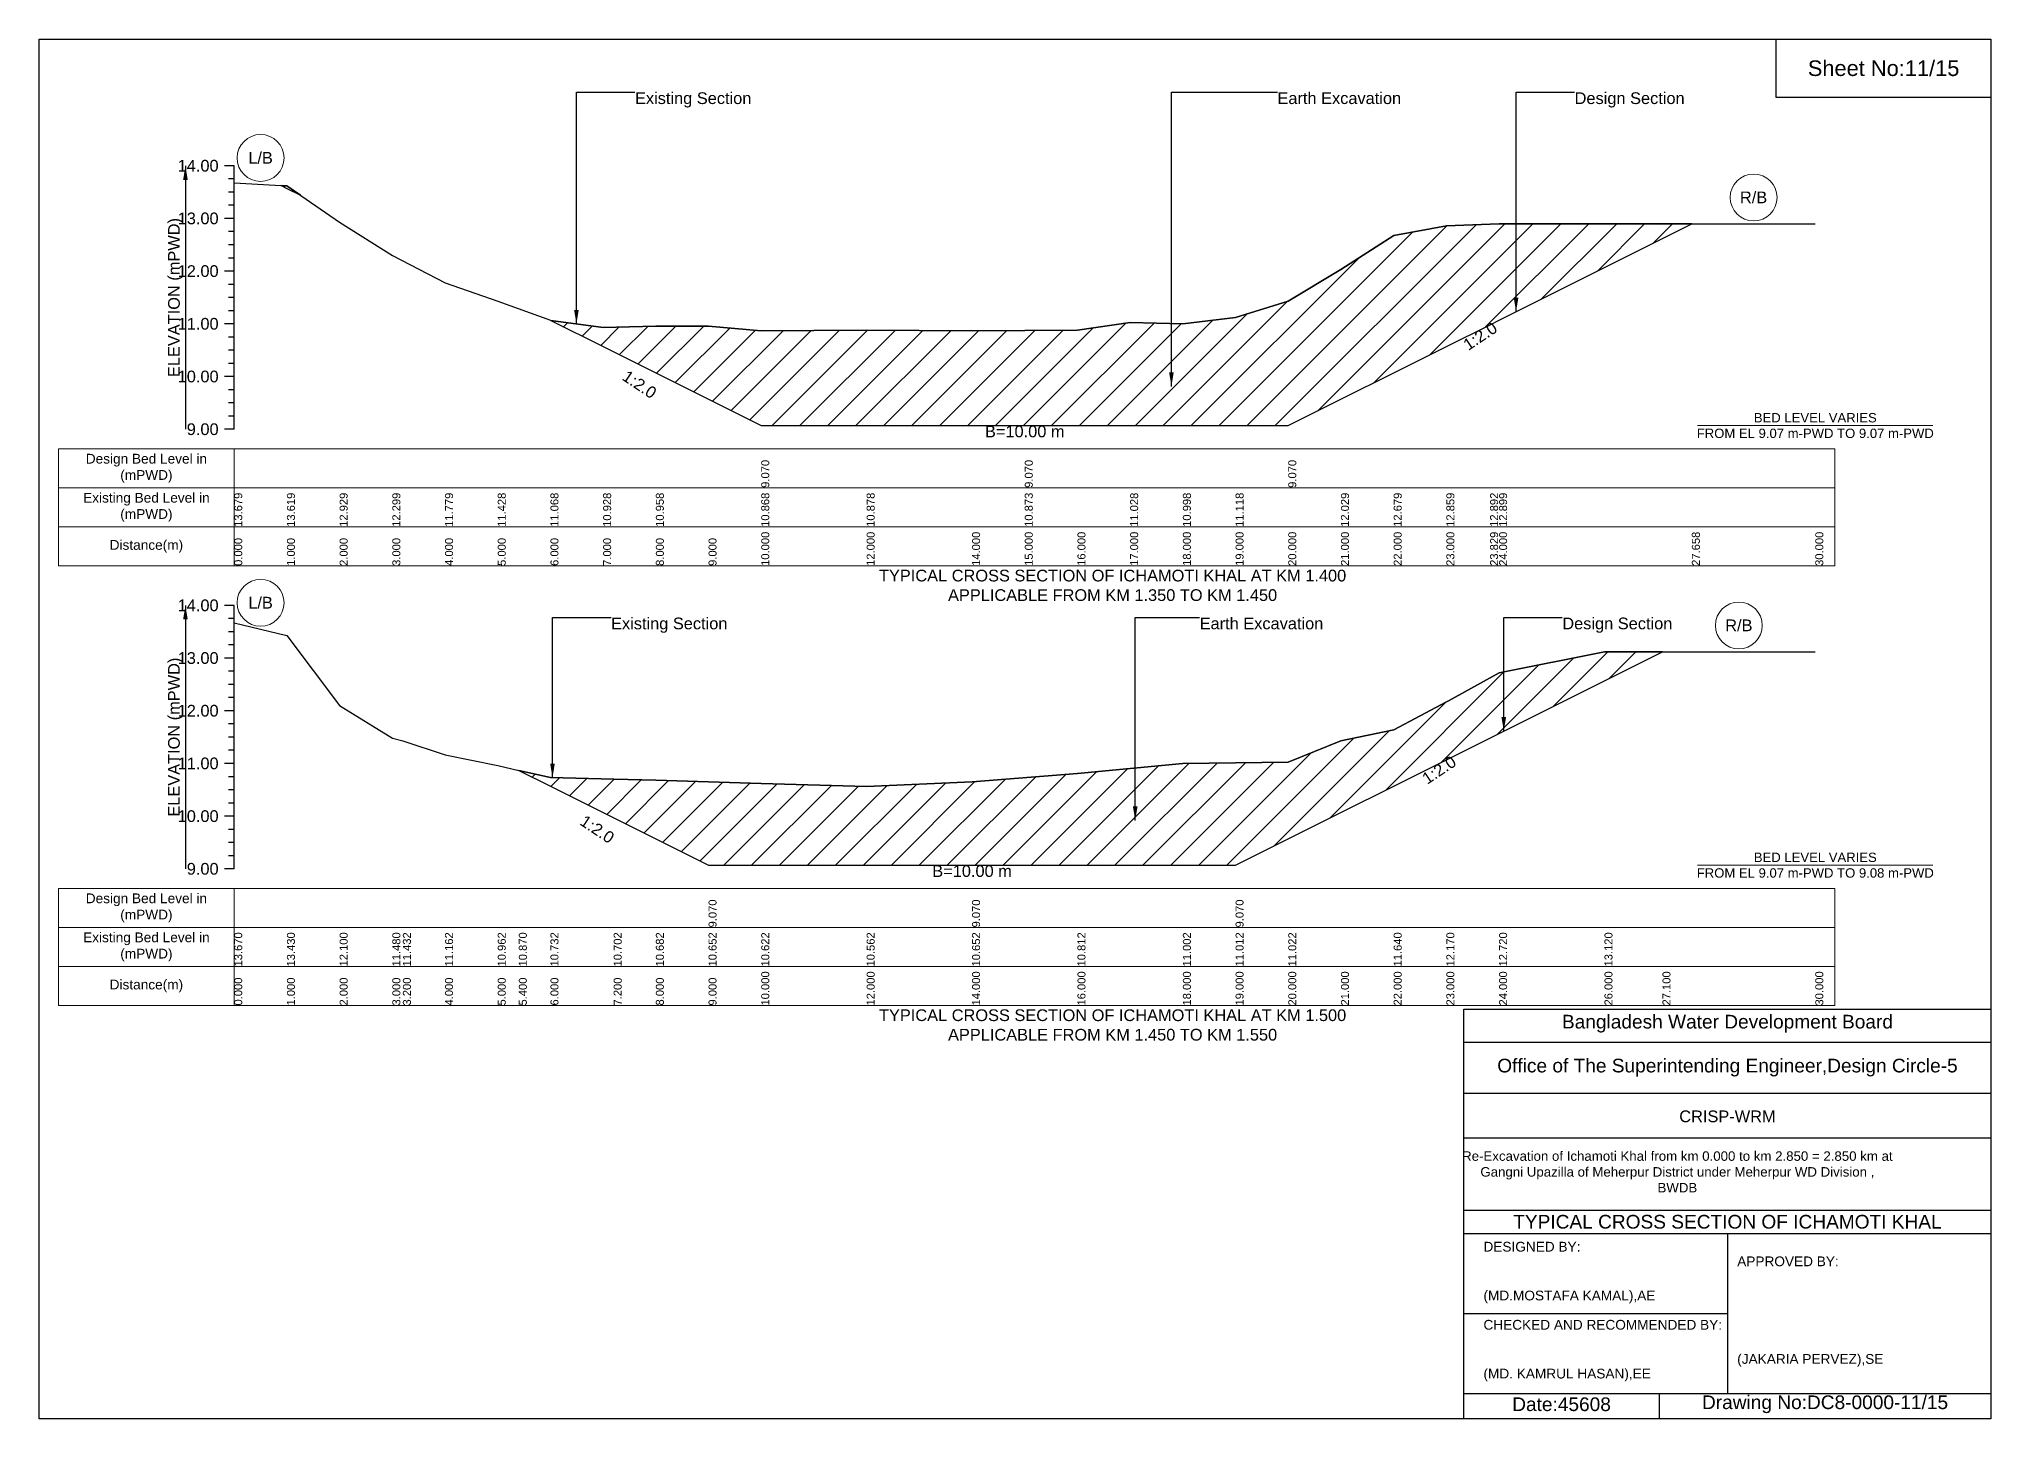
# Model space of a CAD drawing. Header units: inches. Extents: x 91000 to 258649, y -5656 to 4.
# Drawn here: x 200000 to 208000, y -5656 to 0 of the extents above; entities that cross this region are included whole.
import ezdxf

# ---------------------------------------------------------------- set-up
doc = ezdxf.new("R2010")
doc.units = ezdxf.units.IN
doc.header["$LTSCALE"] = 7
doc.header["$MEASUREMENT"] = 0
for name, color, linetype, lineweight in [('Cross section Data Border', 7, 'Continuous', 9), ('Cross Section Labels', 7, 'Continuous', 9), ('Existing_Bed_Level for Xsection', 7, 'Continuous', 25)]:
    doc.layers.add(name, color=color, linetype=linetype, lineweight=lineweight)
doc.styles.get("Standard").update_dxf_attribs({"font": 'arial.ttf'})
doc.dimstyles.get("Standard").update_dxf_attribs({"dimtxt": 0.18, "dimasz": 0.18, "dimexe": 0.18, "dimexo": 0.0625, "dimgap": 0.09, "dimtad": 0, "dimtih": 1, "dimtoh": 1, "dimdec": 4, "dimzin": 0, "dimdsep": 46, "dimtxsty": 'Standard', "dimcen": 0.09, "dimadec": 0, "dimazin": 0, "dimtfac": 1, "dimtdec": 4, "dimtofl": 0, "dimtmove": 0, "dimatfit": 3, "dimfxl": 1, "dimtolj": 1, "dimtzin": 0, "dimarcsym": 0})

msp = doc.modelspace()

# ---------------------------------------------------------------- hatches: boundary and pattern name
at = {"layer": 'Existing_Bed_Level for Xsection'}
h = msp.add_hatch(dxfattribs=at)
h.set_pattern_fill('ANSI31', color=256, scale=648, style=0)
h.paths.add_polyline_path([(200991.9, -600.3), (201016, -612.4), (201071.7, -640.2), (201016, -601.8)])
h = msp.add_hatch(dxfattribs=at)
h.set_pattern_fill('ANSI31', color=256, scale=648, style=0)
h.paths.add_polyline_path([(202097.2, -1153), (202312, -1260.4), (202528, -1368.4), (202528.6, -1368.7), (202744, -1476.4), (202960, -1584.4), (203392, -1584.4), (203824, -1584.4), (204040, -1584.4), (204256, -1584.4), (204472, -1584.4), (204688, -1584.4), (204904, -1584.4), (205120, -1584.4), (205336, -1476.4), (205552, -1368.4), (205768, -1260.4), (205947.1, -1170.8), (205984, -1152.4), (206774.1, -757.3), (205984, -757.3), (205947.1, -758.8), (205768, -765.9), (205552, -804.8), (205336, -945.2), (205120, -1075), (204904, -1142), (204688, -1167.9), (204472, -1161.4), (204256, -1193.8), (204040, -1194.9), (203824, -1196), (203392, -1193.8), (202960, -1196), (202744, -1176.6), (202528.6, -1176.6), (202528, -1176.6), (202312, -1183)])
h = msp.add_hatch(dxfattribs=at)
h.set_pattern_fill('ANSI31', color=256, scale=648, style=0)
h.paths.add_polyline_path([(201966.4, -2997.5), (202096, -3062.3), (202355.2, -3191.9), (202528, -3278.3), (202744, -3386.3), (202960, -3386.3), (203392, -3386.3), (203824, -3386.3), (204256, -3386.3), (204688, -3386.3), (204904, -3386.3), (205120, -3278.3), (205336, -3170.3), (205552, -3062.3), (205768, -2954.3), (205778.8, -2948.9), (205984, -2846.3), (206416, -2630.3), (206653.6, -2511.5), (206416, -2511.5), (205984, -2597.9), (205778.8, -2710.7), (205768, -2716.7), (205552, -2831.2), (205336, -2876.1), (205120, -2964.6), (204904, -2966.8), (204688, -2969), (204256, -3010), (203824, -3044.6), (203392, -3064), (202960, -3051), (202744, -3044.6), (202528, -3038.1), (202355.2, -3033.8), (202096, -3027.3)])

# ---------------------------------------------------------------- linework, layer by layer
for points in [[(200000, 0), (208000, 0), (208000, -5656), (200000, -5656)], [(207120, 0), (208000, 0), (208000, -240), (207120, -240)]]:
    msp.add_lwpolyline(points, close=True)
for points in [[(205840, -5656), (205840, -3976), (208000, -3976)], [(205840, -4112), (208000, -4112)], [(205840, -4320), (208000, -4320)], [(205840, -4504), (208000, -4504)], [(205840, -4800), (208000, -4800)], [(205840, -4896), (208000, -4896)], [(206920, -4896), (206920, -5552)], [(205840, -5224), (206920, -5224)], [(205840, -5552), (208000, -5552)], [(206640, -5552), (206640, -5656)]]:
    msp.add_lwpolyline(points)
at = {"layer": 'Cross section Data Border'}
for points in [[(200080, -1679.5), (207360, -1679.5), (207360, -2159.5), (200080, -2159.5)], [(200080, -3481.4), (207360, -3481.4), (207360, -3961.4), (200080, -3961.4)]]:
    msp.add_lwpolyline(points, close=True, dxfattribs=at)
for points in [[(200800, -1679.5), (200800, -2159.5)], [(200080, -1839.5), (207360, -1839.5)], [(200080, -1999.5), (207360, -1999.5)], [(200800, -3481.4), (200800, -3961.4)], [(200080, -3641.4), (207360, -3641.4)], [(200080, -3801.4), (207360, -3801.4)]]:
    msp.add_lwpolyline(points, dxfattribs=at)
at = {"layer": 'Cross Section Labels'}
for points in [[(206797.8, -1584.4), (207762.2, -1584.4)], [(206797.8, -3386.3), (207762.2, -3386.3)]]:
    msp.add_lwpolyline(points, dxfattribs=at)
for centre in [(200908, -487.3), (207027.1, -649.3), (200908, -2310.6), (206966.8, -2403.5)]:
    msp.add_circle(centre, 96, dxfattribs=at)
at = {"layer": 'Existing_Bed_Level for Xsection'}
for points in [[(200800, -519.5), (200760, -519.5)], [(200800, -1599.5), (200800, -1383.5), (200800, -1167.5), (200800, -951.5), (200800, -735.5), (200800, -519.5)], [(200800, -573.5), (200776, -573.5)], [(200800, -627.5), (200776, -627.5)], [(200800, -588.8), (201016, -601.8), (201232, -750.8), (201448, -886.9), (201664, -999.2), (201880, -1075), (202096, -1152.8), (202097.2, -1153), (202312, -1183), (202528, -1176.6), (202528.6, -1176.6), (202744, -1176.6), (202960, -1196), (202960, -1196), (203392, -1193.8), (203824, -1196), (204040, -1194.9), (204040, -1194.9), (204256, -1193.8), (204472, -1161.4), (204688, -1167.9), (204904, -1142), (205120, -1075), (205120, -1075), (205336, -945.2), (205552, -804.8), (205768, -765.9), (205947.1, -758.8), (205984, -757.3), (206774.1, -757.3), (207280, -757.3)], [(200800, -681.5), (200776, -681.5)], [(200800, -735.5), (200760, -735.5)], [(200800, -789.5), (200776, -789.5)], [(200800, -843.5), (200776, -843.5)], [(200800, -951.5), (200760, -951.5)], [(200800, -897.5), (200776, -897.5)], [(200800, -1005.5), (200776, -1005.5)], [(200800, -1059.5), (200776, -1059.5)], [(200800, -1113.5), (200776, -1113.5)], [(200800, -1167.5), (200760, -1167.5)], [(200800, -1221.5), (200776, -1221.5)], [(200800, -1275.5), (200776, -1275.5)], [(200800, -1329.5), (200776, -1329.5)], [(200800, -1383.5), (200760, -1383.5)], [(200800, -1437.5), (200776, -1437.5)], [(200800, -1491.5), (200776, -1491.5)], [(200800, -1599.5), (200760, -1599.5)], [(200800, -1545.5), (200776, -1545.5)], [(200800, -2321.4), (200760, -2321.4)], [(200800, -2375.4), (200776, -2375.4)], [(200800, -3401.4), (200800, -3185.4), (200800, -2969.4), (200800, -2753.4), (200800, -2537.4), (200800, -2321.4)], [(200800, -2392.7), (201016, -2444.5), (201232, -2731.8), (201448, -2865.7), (201491.2, -2876.1), (201664, -2934.4), (201880, -2977.6), (201966.4, -2997.5), (202096, -3027.3), (202355.2, -3033.8), (202528, -3038.1), (202744, -3044.6), (202744, -3044.6), (202960, -3051), (203392, -3064), (203824, -3044.6), (203824, -3044.6), (204256, -3010), (204688, -2969), (204904, -2966.8), (204904, -2966.8), (205120, -2964.6), (205336, -2876.1), (205552, -2831.2), (205768, -2716.7), (205778.8, -2710.7), (205984, -2597.9), (206416, -2511.5), (206653.6, -2511.5), (207280, -2511.5)], [(200800, -2429.4), (200776, -2429.4)], [(200800, -2537.4), (200760, -2537.4)], [(200800, -2483.4), (200776, -2483.4)], [(200800, -2591.4), (200776, -2591.4)], [(200800, -2645.4), (200776, -2645.4)], [(200800, -2699.4), (200776, -2699.4)], [(200800, -2753.4), (200760, -2753.4)], [(200800, -2807.4), (200776, -2807.4)], [(200800, -2861.4), (200776, -2861.4)], [(200800, -2915.4), (200776, -2915.4)], [(200800, -2969.4), (200760, -2969.4)], [(200800, -3023.4), (200776, -3023.4)], [(200800, -3077.4), (200776, -3077.4)], [(200800, -3185.4), (200760, -3185.4)], [(200800, -3131.4), (200776, -3131.4)], [(200800, -3239.4), (200776, -3239.4)], [(200800, -3293.4), (200776, -3293.4)], [(200800, -3347.4), (200776, -3347.4)], [(200800, -3401.4), (200760, -3401.4)]]:
    msp.add_lwpolyline(points, dxfattribs=at)
for points in [[(200991.9, -600.3), (201016, -612.4), (201071.7, -640.2), (201016, -601.8)], [(202097.2, -1153), (202097.2, -1153), (202312, -1260.4), (202528, -1368.4), (202528.6, -1368.7), (202744, -1476.4), (202960, -1584.4), (202960, -1584.4), (203392, -1584.4), (203824, -1584.4), (204040, -1584.4), (204040, -1584.4), (204256, -1584.4), (204472, -1584.4), (204688, -1584.4), (204904, -1584.4), (205120, -1584.4), (205120, -1584.4), (205336, -1476.4), (205552, -1368.4), (205768, -1260.4), (205947.1, -1170.8), (205984, -1152.4), (206774.1, -757.3), (206774.1, -757.3), (206774.1, -757.3), (205984, -757.3), (205947.1, -758.8), (205768, -765.9), (205552, -804.8), (205336, -945.2), (205120, -1075), (205120, -1075), (204904, -1142), (204688, -1167.9), (204472, -1161.4), (204256, -1193.8), (204040, -1194.9), (204040, -1194.9), (203824, -1196), (203392, -1193.8), (202960, -1196), (202960, -1196), (202744, -1176.6), (202528.6, -1176.6), (202528, -1176.6), (202312, -1183), (202097.2, -1153)], [(201966.4, -2997.5), (201966.4, -2997.5), (202096, -3062.3), (202355.2, -3191.9), (202528, -3278.3), (202744, -3386.3), (202744, -3386.3), (202960, -3386.3), (203392, -3386.3), (203824, -3386.3), (203824, -3386.3), (204256, -3386.3), (204688, -3386.3), (204904, -3386.3), (204904, -3386.3), (205120, -3278.3), (205336, -3170.3), (205552, -3062.3), (205768, -2954.3), (205778.8, -2948.9), (205984, -2846.3), (206416, -2630.3), (206653.6, -2511.5), (206653.6, -2511.5), (206653.6, -2511.5), (206416, -2511.5), (205984, -2597.9), (205778.8, -2710.7), (205768, -2716.7), (205552, -2831.2), (205336, -2876.1), (205120, -2964.6), (204904, -2966.8), (204904, -2966.8), (204688, -2969), (204256, -3010), (203824, -3044.6), (203824, -3044.6), (203392, -3064), (202960, -3051), (202744, -3044.6), (202744, -3044.6), (202528, -3038.1), (202355.2, -3033.8), (202096, -3027.3), (201966.4, -2997.5)]]:
    msp.add_lwpolyline(points, close=True, dxfattribs=at)

# ---------------------------------------------------------------- texts
at = {"attachment_point": 5}
for s, insert, char_height in [('Sheet No:11/15', (207560, -120), 64), ('Bangladesh Water Development Board', (206920, -4036), 56), ('Office of The Superintending Engineer,Design Circle-5', (206920, -4216), 56)]:
    msp.add_mtext(s, dxfattribs=dict(at, insert=insert, char_height=char_height))
for s, insert, char_height, width, attachment_point in [('CRISP-WRM', (206920, -4416), 48, 2240, 5), ('Re-Excavation of Ichamoti Khal from km 0.000 to km 2.850 = 2.850 km at^JGangni Upazilla of Meherpur District under Meherpur WD Division ,^JBWDB', (206714.8, -4643.3), 38.88, 1749.6, 5), ('TYPICAL CROSS SECTION OF ICHAMOTI KHAL', (206920, -4848), 56, 2240, 5), ('DESIGNED BY:^J^J^J(MD.MOSTAFA KAMAL),AE', (205920, -5056), 40, 1120, 4), ('APPROVED BY:^J^J^J^J^J^J(JAKARIA PERVEZ),SE', (206960, -5216), 40, 1120, 4), ('CHECKED AND RECOMMENDED BY:^J^J^J(MD. KAMRUL HASAN),EE', (205920, -5376), 40, 1120, 4), ('Date:45608', (206240, -5596), 56, 1120, 5), ('Drawing No:DC8-0000-11/15', (207320, -5596), 56, 1760, 5)]:
    msp.add_mtext(s, dxfattribs=dict(insert=insert, char_height=char_height, width=width, attachment_point=attachment_point))
at = {"layer": 'Cross section Data Border', "char_height": 40, "width": 640, "attachment_point": 5}
for s, insert in [('Design Bed Level in (mPWD)', (200440, -1759.5)), ('Existing Bed Level in (mPWD)', (200440, -1919.5)), ('Distance(m)', (200440, -2079.5)), ('Design Bed Level in (mPWD)', (200440, -3561.4)), ('Existing Bed Level in (mPWD)', (200440, -3721.4)), ('Distance(m)', (200440, -3881.4))]:
    msp.add_mtext(s, dxfattribs=dict(at, insert=insert))
at = {"layer": 'Cross Section Labels'}
for s, insert, char_height, attachment_point in [('Existing Section', (202442.5, -218.4), 48, 1), ('Earth Excavation', (205075.7, -218.4), 48, 1), ('Design Section', (206293.6, -218.4), 48, 1), ('L/B', (200908, -487.3), 48, 5), ('R/B', (207027.1, -649.3), 48, 5), ('B=10.00 m', (204040, -1584.4), 48, 2), ('BED LEVEL VARIES ^JFROM EL 9.07 m-PWD TO 9.07 m-PWD', (207280, -1584.4), 38.4, 5), ('TYPICAL CROSS SECTION OF ICHAMOTI KHAL AT KM 1.400^JAPPLICABLE FROM KM 1.350 TO KM 1.450', (204400, -2239.5), 48, 5), ('L/B', (200908, -2310.6), 48, 5), ('Existing Section', (202344.4, -2371.3), 48, 1), ('Earth Excavation', (204756.8, -2371.3), 48, 1), ('Design Section', (206243.2, -2371.3), 48, 1), ('R/B', (206966.8, -2403.5), 48, 5), ('BED LEVEL VARIES ^JFROM EL 9.07 m-PWD TO 9.08 m-PWD', (207280, -3386.3), 38.4, 5), ('B=10.00 m', (203824, -3386.3), 48, 2), ('TYPICAL CROSS SECTION OF ICHAMOTI KHAL AT KM 1.500^JAPPLICABLE FROM KM 1.450 TO KM 1.550', (204400, -4041.4), 48, 5)]:
    msp.add_mtext(s, dxfattribs=dict(at, insert=insert, char_height=char_height, attachment_point=attachment_point))
at = {"layer": 'Cross Section Labels', "char_height": 48, "attachment_point": 2}
for insert, rotation in [((205893.1, -1197.8), 33.69007), ((202474.6, -1395.7), 326.30993), ((205724.8, -2975.9), 33.69007), ((202301.2, -3218.9), 326.30993)]:
    msp.add_mtext('1:2.0', dxfattribs=dict(at, insert=insert, rotation=rotation))
at = {"layer": 'Existing_Bed_Level for Xsection', "char_height": 48, "attachment_point": 6}
for s, insert in [('14.00', (200736, -519.5)), ('13.00', (200736, -735.5)), ('12.00', (200736, -951.5)), ('11.00', (200736, -1167.5)), ('10.00', (200736, -1383.5)), ('9.00', (200736, -1599.5)), ('14.00', (200736, -2321.4)), ('13.00', (200736, -2537.4)), ('12.00', (200736, -2753.4)), ('11.00', (200736, -2969.4)), ('10.00', (200736, -3185.4)), ('9.00', (200736, -3401.4))]:
    msp.add_mtext(s, dxfattribs=dict(at, insert=insert))
at = {"layer": 'Existing_Bed_Level for Xsection', "rotation": 90}
for s, insert, char_height, attachment_point in [('ELEVATION (mPWD)', (200560, -1059.5), 48, 5), ('9.070', (202960, -1839.5), 32.8, 1), ('9.070', (204040, -1839.5), 32.8, 1), ('9.070', (205120, -1839.5), 32.8, 1), ('13.679', (200800, -1999.5), 32.8, 1), ('13.619', (201016, -1999.5), 32.8, 1), ('12.929', (201232, -1999.5), 32.8, 1), ('12.299', (201448, -1999.5), 32.8, 1), ('11.779', (201664, -1999.5), 32.8, 1), ('11.428', (201880, -1999.5), 32.8, 1), ('11.068', (202096, -1999.5), 32.8, 1), ('10.928', (202312, -1999.5), 32.8, 1), ('10.958', (202528, -1999.5), 32.8, 1), ('10.868', (202960, -1999.5), 32.8, 1), ('10.878', (203392, -1999.5), 32.8, 1), ('10.873', (204040, -1999.5), 32.8, 1), ('11.028', (204472, -1999.5), 32.8, 1), ('10.998', (204688, -1999.5), 32.8, 1), ('11.118', (204904, -1999.5), 32.8, 1), ('12.029', (205336, -1999.5), 32.8, 1), ('12.679', (205552, -1999.5), 32.8, 1), ('12.859', (205768, -1999.5), 32.8, 1), ('12.892', (205947.1, -1999.5), 32.8, 1), ('12.899', (205984, -1999.5), 32.8, 1), ('0.000', (200800, -2159.5), 32.8, 1), ('1.000', (201016, -2159.5), 32.8, 1), ('2.000', (201232, -2159.5), 32.8, 1), ('3.000', (201448, -2159.5), 32.8, 1), ('4.000', (201664, -2159.5), 32.8, 1), ('5.000', (201880, -2159.5), 32.8, 1), ('6.000', (202096, -2159.5), 32.8, 1), ('7.000', (202312, -2159.5), 32.8, 1), ('8.000', (202528, -2159.5), 32.8, 1), ('9.000', (202744, -2159.5), 32.8, 1), ('10.000', (202960, -2159.5), 32.8, 1), ('12.000', (203392, -2159.5), 32.8, 1), ('14.000', (203824, -2159.5), 32.8, 1), ('15.000', (204040, -2159.5), 32.8, 1), ('16.000', (204256, -2159.5), 32.8, 1), ('17.000', (204472, -2159.5), 32.8, 1), ('18.000', (204688, -2159.5), 32.8, 1), ('19.000', (204904, -2159.5), 32.8, 1), ('20.000', (205120, -2159.5), 32.8, 1), ('21.000', (205336, -2159.5), 32.8, 1), ('22.000', (205552, -2159.5), 32.8, 1), ('23.000', (205768, -2159.5), 32.8, 1), ('23.829', (205947.1, -2159.5), 32.8, 1), ('24.000', (205984, -2159.5), 32.8, 1), ('27.658', (206774.1, -2159.5), 32.8, 1), ('30.000', (207280, -2159.5), 32.8, 1), ('ELEVATION (mPWD)', (200560, -2861.4), 48, 5), ('9.070', (202744, -3641.4), 32.8, 1), ('9.070', (203824, -3641.4), 32.8, 1), ('9.070', (204904, -3641.4), 32.8, 1), ('13.670', (200800, -3801.4), 32.8, 1), ('13.430', (201016, -3801.4), 32.8, 1), ('12.100', (201232, -3801.4), 32.8, 1), ('11.480', (201448, -3801.4), 32.8, 1), ('11.432', (201491.2, -3801.4), 32.8, 1), ('11.162', (201664, -3801.4), 32.8, 1), ('10.962', (201880, -3801.4), 32.8, 1), ('10.870', (201966.4, -3801.4), 32.8, 1), ('10.732', (202096, -3801.4), 32.8, 1), ('10.702', (202355.2, -3801.4), 32.8, 1), ('10.682', (202528, -3801.4), 32.8, 1), ('10.652', (202744, -3801.4), 32.8, 1), ('10.622', (202960, -3801.4), 32.8, 1), ('10.562', (203392, -3801.4), 32.8, 1), ('10.652', (203824, -3801.4), 32.8, 1), ('10.812', (204256, -3801.4), 32.8, 1), ('11.002', (204688, -3801.4), 32.8, 1), ('11.012', (204904, -3801.4), 32.8, 1), ('11.022', (205120, -3801.4), 32.8, 1), ('11.640', (205552, -3801.4), 32.8, 1), ('12.170', (205768, -3801.4), 32.8, 1), ('12.720', (205984, -3801.4), 32.8, 1), ('13.120', (206416, -3801.4), 32.8, 1), ('10.000', (202960, -3961.4), 32.8, 1), ('12.000', (203392, -3961.4), 32.8, 1), ('14.000', (203824, -3961.4), 32.8, 1), ('16.000', (204256, -3961.4), 32.8, 1), ('18.000', (204688, -3961.4), 32.8, 1), ('19.000', (204904, -3961.4), 32.8, 1), ('20.000', (205120, -3961.4), 32.8, 1), ('21.000', (205336, -3961.4), 32.8, 1), ('22.000', (205552, -3961.4), 32.8, 1), ('23.000', (205768, -3961.4), 32.8, 1), ('24.000', (205984, -3961.4), 32.8, 1), ('26.000', (206416, -3961.4), 32.8, 1), ('27.100', (206653.6, -3961.4), 32.8, 1), ('30.000', (207280, -3961.4), 32.8, 1), ('0.000', (200800, -3961.4), 32.8, 1), ('1.000', (201016, -3961.4), 32.8, 1), ('2.000', (201232, -3961.4), 32.8, 1), ('3.000', (201448, -3961.4), 32.8, 1), ('3.200', (201491.2, -3961.4), 32.8, 1), ('4.000', (201664, -3961.4), 32.8, 1), ('5.000', (201880, -3961.4), 32.8, 1), ('5.400', (201966.4, -3961.4), 32.8, 1), ('6.000', (202096, -3961.4), 32.8, 1), ('7.200', (202355.2, -3961.4), 32.8, 1), ('8.000', (202528, -3961.4), 32.8, 1), ('9.000', (202744, -3961.4), 32.8, 1)]:
    msp.add_mtext(s, dxfattribs=dict(at, insert=insert, char_height=char_height, attachment_point=attachment_point))

# ---------------------------------------------------------------- leaders
at = {"layer": 'Cross Section Labels', "annotation_type": 0, "has_hookline": 1, "hookline_direction": 0}
for points, text_width in [([(202202.5, -1167.7), (202202.5, -218.4), (202442.5, -218.4)], 467.2), ([(204641.1, -1423.9), (204641.1, -218.4), (205075.6, -218.4)], 497), ([(206053.6, -1117.6), (206053.6, -218.4), (206293.5, -218.4)], 441.2), ([(202104.4, -3027.5), (202104.4, -2371.3), (202344.3, -2371.3)], 467.2), ([(204492.8, -3202.8), (204492.8, -2371.3), (204756.7, -2371.3)], 497), ([(206003.2, -2836.7), (206003.2, -2371.3), (206243.1, -2371.3)], 441.2)]:
    msp.add_leader(points, dimstyle='Standard', override={"dimasz": 57.6}, dxfattribs=dict(at, text_width=text_width))
at = {"layer": 'Existing_Bed_Level for Xsection'}
for points in [[(200600, -519.5), (200600, -1599.5)], [(200600, -2321.4), (200600, -3401.4)]]:
    msp.add_leader(points, dimstyle='Standard', override={"dimasz": 57.6}, dxfattribs=at)

doc.saveas('drawing.dxf')
